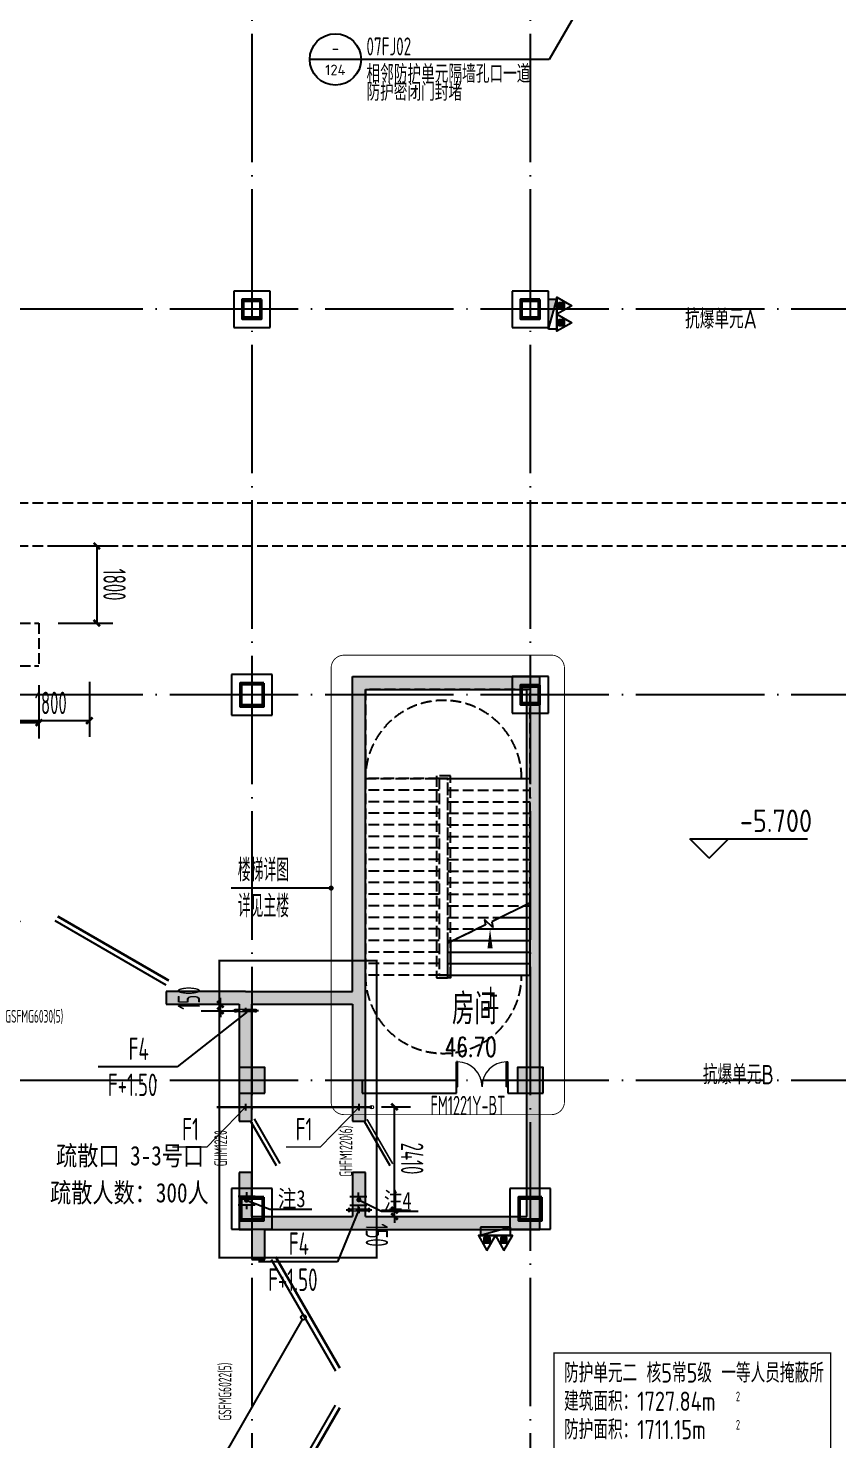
# Model space of a CAD drawing. Extents: x -473190 to 2138458, y -81875 to 2633646.
# Drawn here: x 1061632 to 1080541, y 84552 to 117504 of the extents above; entities that cross this region are included whole.
import ezdxf
from ezdxf.enums import TextEntityAlignment as Align

# ---------------------------------------------------------------- set-up
doc = ezdxf.new("R2010")
doc.units = 0
doc.header["$LTSCALE"] = 1000
for name, pattern in [('__DASH', [0.35, 0.25, -0.1]), ('CENTER2', [1.125, 0.75, -0.125, 0.125, -0.125]), ('CONTINOUS', [0]), ('DASH', [0.35, 0.25, -0.1]), ('DOTE', [2.42, 2, -0.2, 0.02, -0.2])]:
    doc.linetypes.add(name, pattern=pattern)
for name, color, linetype in [('A-COLUMN', 2, 'Continuous'), ('A-DIM_SYMB', 3, 'Continuous'), ('A-PUB_HATCH', 8, 'Continuous'), ('A-PUB_TEXT', 7, 'Continuous'), ('A-STAIR', 3, 'Continuous'), ('A-WALL', 2, 'Continuous'), ('A-可见线', 7, 'Continuous'), ('CASING', 1, 'Continuous'), ('CASING-TEXT', 1, 'CONTINOUS'), ('DIM_ELEV', 3, 'Continuous'), ('DIM_IDEN', 3, 'Continuous'), ('DIM_LEAD', 3, 'Continuous'), ('DOOR_FIRE', 4, 'Continuous'), ('DOOR_FIRE_TEXT', 7, 'Continuous'), ('DOTE', 1, 'DOTE'), ('PUB_DIM', 3, 'Continuous'), ('PUB_HATCH', 8, 'Continuous'), ('PUB_TEXT', 7, 'Continuous'), ('RF-KBGQ', 15, 'Continuous'), ('RF-KTK', 210, 'Continuous'), ('RF-M', 4, 'Continuous'), ('RF-MBH', 11, 'Continuous'), ('RF-QT', 30, 'Continuous'), ('S-柱', 51, 'Continuous'), ('S-柱-填充', 8, 'Continuous'), ('SPACE', 7, 'Continuous'), ('TEL_LEAD', 3, 'Continuous'), ('TEL_TEXT', 7, 'Continuous'), ('TH_TEXT', 7, 'Continuous'), ('W-EQUIP_消火栓', 7, 'Continuous'), ('W-EQUIP_灭火器', 7, 'Continuous'), ('人防电气套管', 6, 'Continuous'), ('人防通风设备', 240, 'Continuous'), ('图层1', 7, 'Continuous'), ('排水', 4, 'Continuous'), ('索引线', 252, 'Continuous'), ('设备轴线', 8, 'Continuous')]:
    doc.layers.add(name, color=color, linetype=linetype)
for name, color, linetype, lineweight in [('RF-WZ', 110, 'Continuous', 0), ('人防风管', 20, 'Continuous', 13), ('预留穿墙', 1, 'CONTINOUS', 13)]:
    doc.layers.add(name, color=color, linetype=linetype, lineweight=lineweight)
doc.styles.add('8B2_02', font='tssdeng.shx', dxfattribs={"width": 0.6, "bigfont": 'TSSDCHN.shx'})
doc.styles.add('_TCH_DIM', font='SIMPLEX', dxfattribs={"bigfont": 'GBCBIG'})
doc.styles.add('_TCH_DIM_T3', font='tssdeng.shx', dxfattribs={"width": 0.564706, "bigfont": '@@@tssdchn.shx'})
doc.styles.add('_TCH_SPACE', font='SIMPLEX', dxfattribs={"height": 5, "bigfont": 'GBCBIG'})
doc.styles.add('_TCH_WINDOW', font='tssdeng.shx', dxfattribs={"width": 0.8, "height": 3.5, "bigfont": 'tssdchn.shx'})
doc.styles.get("Standard").update_dxf_attribs({"font": 'gbenor.shx', "bigfont": 'gbcbig.shx'})
doc.styles.add('TYDG_01', font='', dxfattribs={"width": 0.8})
doc.styles.add('TYDG_02', font='TSSDENG', dxfattribs={"width": 0.8, "bigfont": 'TSSDCHN'})
doc.styles.add('宋体', font='', dxfattribs={"width": 0.8})
doc.styles.get('TYDG_01').set_extended_font_data('SimSun')
doc.styles.get('宋体').set_extended_font_data('SimSun')
doc.dimstyles.new('_TCH_ARCH&&150', dxfattribs={"dimtxt": 525, "dimasz": 150, "dimexe": 375, "dimexo": 450, "dimgap": 150, "dimtad": 1, "dimdec": 0, "dimzin": 0, "dimdsep": 46, "dimtxsty": '_TCH_DIM_T3', "dimblk": 'ARCHTICK', "dimcen": 0.09, "dimclrt": 7, "dimazin": 2, "dimtfac": 1, "dimtdec": 0, "dimtix": 1, "dimtmove": 2, "dimatfit": 3, "dimfxl": 0, "dimtolj": 1, "dimtzin": 0, "dimarcsym": 0})

# ---------------------------------------------------------------- blocks, each defined once
blk = doc.blocks.new('A$C3672542B')
at = {"layer": '排水', "color": 3, "linetype": 'DASH'}
for points in [[(161418.2, -67833.7, 0, 0, 0), (162130.1, -67121.8, 160, 0, 0), (162554.3, -66697.6, 0, 0, 0)], [(165399.2, -67833.7, 0, 0, 0), (164687.3, -67121.8, 160, 0, 0), (164263.1, -66697.6, 0, 0, 0)]]:
    blk.add_lwpolyline(points, format="xyseb", dxfattribs=at)
blk = doc.blocks.new('A$C7EFF042E')
at = {"layer": 'A-COLUMN', "color": 6}
for p, q in [((36675, -35825), (35825, -35825)), ((35825, -35825), (35825, -36675)), ((36675, -36675), (36675, -35825)), ((43175, -35825), (42325, -35825)), ((42325, -35825), (42325, -36675)), ((43175, -36675), (43175, -35825)), ((35825, -36675), (36675, -36675)), ((42325, -36675), (43175, -36675)), ((36725, -44775), (35775, -44775)), ((35775, -44775), (35775, -45725)), ((36725, -45725), (36725, -44775)), ((43175, -44825), (42325, -44825)), ((42325, -44825), (42325, -45675)), ((43175, -45675), (43175, -44825)), ((35775, -45725), (36725, -45725)), ((42325, -45675), (43175, -45675)), ((36725, -56775), (35775, -56775)), ((35775, -56775), (35775, -57725)), ((36725, -57725), (36725, -56775)), ((43225, -56775), (42275, -56775)), ((42275, -56775), (42275, -57725)), ((43225, -57725), (43225, -56775)), ((35775, -57725), (36725, -57725)), ((42275, -57725), (43225, -57725))]:
    blk.add_line(p, q, dxfattribs=at)
at = {"layer": 'S-柱', "color": 6, "lineweight": 35}
for points in [[(36475, -36025), (36025, -36025), (36025, -36475), (36475, -36475)], [(36475, -36025), (36025, -36025), (36025, -36475), (36475, -36475)], [(42975, -36025), (42525, -36025), (42525, -36475), (42975, -36475)], [(42975, -36025), (42525, -36025), (42525, -36475), (42975, -36475)], [(36525, -44975), (35975, -44975), (35975, -45525), (36525, -45525)], [(36525, -44975), (35975, -44975), (35975, -45525), (36525, -45525)], [(42975, -45025), (42525, -45025), (42525, -45475), (42975, -45475)], [(42975, -45025), (42525, -45025), (42525, -45475), (42975, -45475)], [(36525, -56975), (35975, -56975), (35975, -57525), (36525, -57525)], [(36525, -56975), (35975, -56975), (35975, -57525), (36525, -57525)], [(43025, -56975), (42475, -56975), (42475, -57525), (43025, -57525)], [(43025, -56975), (42475, -56975), (42475, -57525), (43025, -57525)]]:
    blk.add_lwpolyline(points, close=True, dxfattribs=at)
at = {"layer": 'S-柱-填充', "color": 6, "lineweight": 35}
for points in [[(36445, -36445), (36055, -36445), (36055, -36055), (36445, -36055)], [(42945, -36445), (42555, -36445), (42555, -36055), (42945, -36055)], [(36495, -45495), (36005, -45495), (36005, -45005), (36495, -45005)], [(42945, -45445), (42555, -45445), (42555, -45055), (42945, -45055)], [(36495, -57495), (36005, -57495), (36005, -57005), (36495, -57005)], [(42995, -57495), (42505, -57495), (42505, -57005), (42995, -57005)]]:
    blk.add_lwpolyline(points, close=True, dxfattribs=at)
blk = doc.blocks.new('A$C4AB8374B')
at = {"layer": 'A-STAIR', "color": 9, "linetype": 'DASH'}
for centre, start, end in [((1825, 4590), 0, 180), ((1825, 0), 180, 0)]:
    blk.add_arc(centre, 1825, start, end, dxfattribs=at)
blk = doc.blocks.new('$TwtSys$00000434')
for p, q in [((-0.5, 0.5), (-0.5, -0.5)), ((-0.5, -0.5), (0.5, 0.5)), ((0.5, 0.5), (-0.5, 0.5)), ((0.5, -0.5), (0.5, 0.5)), ((-0.5, -0.5), (0.5, -0.5))]:
    blk.add_line(p, q)
blk.add_solid([(0.5, -0.5), (0.5, 0.5), (-0.5, -0.5)])
blk = doc.blocks.new('$TwtSys$00000546')
h = blk.add_hatch()
h.set_pattern_fill('ANSI31', color=256, scale=200, style=0)
h.set_pattern_definition([(45, (-38543.802, -6670.83), (-17.67767, 17.67767), [])])
h.paths.add_polyline_path([(-65, 174), (65, 174), (65, 44), (-65, 44)])
for points in [[(0, 344), (-198, 0), (198, 0)], [(-65, 174), (65, 174), (65, 44), (-65, 44)]]:
    blk.add_lwpolyline(points, close=True)
blk = doc.blocks.new('A$C714B7EA5')
at = {"layer": 'A-PUB_HATCH', "linetype": 'DASH'}
for p, q in [((3850, 0), (0, 0)), ((0, 0), (0, -2080)), ((3850, -2080), (3850, 0)), ((0, -2080), (0, -6670)), ((1725, -2080), (0, -2080)), ((0, -2080), (3850, -2080)), ((1985, -2020), (1665, -2020)), ((1665, -2020), (1665, -6730)), ((1985, -2020), (1665, -2020)), ((1665, -2020), (1665, -6730)), ((1725, -2080), (1725, -6670)), ((1925, -2080), (1725, -2080)), ((1725, -2080), (1725, -6670)), ((1925, -2080), (1725, -2080)), ((1725, -2080), (1725, -6670)), ((1925, -5925), (1925, -2080)), ((1925, -2080), (3850, -2080)), ((1925, -6670), (1925, -2080)), ((1925, -6670), (1925, -2080)), ((1985, -6730), (1985, -2020)), ((1985, -6730), (1985, -2020)), ((3850, -4985), (3850, -2080)), ((1725, -2350), (0, -2350)), ((1725, -2620), (0, -2620)), ((1925, -2350), (3850, -2350)), ((1925, -2620), (3850, -2620)), ((1725, -2890), (0, -2890)), ((1925, -2890), (3850, -2890)), ((1725, -3160), (0, -3160)), ((1925, -3160), (3850, -3160)), ((1725, -3430), (0, -3430)), ((1925, -3430), (3850, -3430)), ((1725, -3700), (0, -3700)), ((1925, -3700), (3850, -3700)), ((1725, -3970), (0, -3970)), ((1725, -4240), (0, -4240)), ((1925, -3970), (3850, -3970)), ((1925, -4240), (3850, -4240)), ((1725, -4510), (0, -4510)), ((1925, -4510), (3850, -4510)), ((1725, -4780), (0, -4780)), ((1925, -4780), (3850, -4780)), ((1725, -5050), (0, -5050)), ((1925, -5050), (3716, -5050)), ((3850, -4985), (2950, -5424)), ((1725, -5320), (0, -5320)), ((1725, -5590), (0, -5590)), ((1925, -5320), (3164, -5320)), ((2807, -5494), (1925, -5925)), ((1925, -5590), (2611, -5590)), ((2976, -5557), (2783, -5370)), ((2783, -5370), (2807, -5494)), ((2950, -5424), (2976, -5557)), ((1725, -5860), (0, -5860)), ((1925, -5860), (2059, -5860)), ((1725, -6130), (0, -6130)), ((1725, -6400), (0, -6400)), ((1725, -6670), (0, -6670)), ((1665, -6730), (1985, -6730)), ((1665, -6730), (1985, -6730)), ((1725, -6670), (1925, -6670)), ((1725, -6670), (1925, -6670))]:
    blk.add_line(p, q, dxfattribs=at)
blk = doc.blocks.new('$DorLib2D$00000002')
for p, q in [((-0.5, 0), (-0.5, 0.4875)), ((-0.475, 0.4875), (-0.5, 0.4875)), ((-0.475, 0), (-0.475, 0.4875)), ((0.475, 0), (0.475, 0.4875)), ((0.475, 0.4875), (0.5, 0.4875)), ((0.5, 0), (0.5, 0.4875)), ((-0.5, 0), (-0.475, 0)), ((0.5, 0), (0.475, 0))]:
    blk.add_line(p, q)
at = {"lineweight": 13}
for centre, start, end in [((-0.4875, 0), 0, 88.53072), ((0.4875, 0), 91.46928, 180)]:
    blk.add_arc(centre, 0.4875, start, end, dxfattribs=at)
blk = doc.blocks.new('$DorLib2D$00000193')
at = {"color": 0}
blk.add_line((-0.5, 0.1), (0.366, 0.6), dxfattribs=at)
at = {"color": 0, "const_width": 0.0333}
blk.add_lwpolyline([(-0.533, 0.158), (0.333, 0.658)], dxfattribs=at)
blk = doc.blocks.new('$DorLib2D$00000211')
at = {"color": 0}
for p, q in [((-0.5, 0.05), (-0.067, 0.3)), ((0.5, 0.05), (0.067, 0.3))]:
    blk.add_line(p, q, dxfattribs=at)
at = {"color": 0, "const_width": 0.01}
for points in [[(-0.51, 0.0673), (-0.077, 0.3173)], [(0.51, 0.0673), (0.077, 0.3173)]]:
    blk.add_lwpolyline(points, dxfattribs=at)
blk = doc.blocks.new('$DorLib2D$00000179')
at = {"color": 0}
for p, q in [((-0.54, 0.169), (0.326, 0.669)), ((-0.5, 0.1), (0.366, 0.6))]:
    blk.add_line(p, q, dxfattribs=at)
blk = doc.blocks.new('afasgasg')
at = {"layer": 'A-PUB_HATCH'}
for points in [[(485098.2, -713335.2), (485398.2, -713635.2), (489173.2, -713635.2), (489473.2, -713335.2)], [(485198.2, -720851.9), (485398.2, -720885.2), (485398.2, -713635.2), (485098.2, -713335.2), (485098.2, -720685.2)], [(489173.2, -722760.2), (489473.2, -722760.2), (489473.2, -713335.2), (489173.2, -713635.2)], [(482598.2, -720685.2), (480748.2, -720685.2), (480748.2, -720985.2), (482448.2, -720985.2), (482598.2, -720885.2)], [(482448.2, -720985.2), (482448.2, -723710.2), (482748.2, -723710.2), (482748.2, -720985.2), (482598.2, -720885.2)], [(482598.2, -720885.2), (482748.2, -720985.2), (485098.2, -720985.2), (485198.2, -720851.9), (485098.2, -720685.2), (482598.2, -720685.2)], [(485098.2, -720985.2), (485098.2, -723710.2), (485398.2, -723710.2), (485398.2, -720885.2), (485198.2, -720851.9)], [(489173.2, -725940.1), (489473.2, -726240.1), (489473.2, -722760.2), (489173.2, -722760.2)], [(482748.2, -725940.1), (482748.2, -724910.2), (482448.2, -724910.2), (482448.2, -726240.1)], [(485398.2, -725940.1), (485398.2, -724910.2), (485098.2, -724910.2), (485098.2, -725940.1), (485264.8, -726040.1)], [(482748.2, -725940.1), (482448.2, -726240.1), (482748.2, -726240.1), (482899.6, -726140.1), (482902.4, -725940.1)], [(482899.6, -726140.1), (483048.2, -726240.1), (485298.2, -726240.1), (485264.8, -726040.1), (485098.2, -725940.1), (482902.4, -725940.1)], [(485264.8, -726040.1), (485298.2, -726240.1), (489473.2, -726240.1), (489173.2, -725940.1), (485398.2, -725940.1)], [(482748.2, -726240.1), (482748.2, -726940.2), (483048.2, -726940.2), (483048.2, -726240.1), (482899.6, -726140.1)]]:
    blk.add_hatch(color=256, dxfattribs=at).paths.add_polyline_path(points)
at = {"layer": 'A-WALL'}
for p, q in [((487523.2, -722760.2), (485323.2, -722760.2)), ((485323.2, -722760.2), (485323.2, -723060.2)), ((487523.2, -723060.2), (487523.2, -722760.2)), ((489173.2, -722760.2), (488723.2, -722760.2)), ((488723.2, -722760.2), (488723.2, -723060.2)), ((489173.2, -723060.2), (489173.2, -722760.2)), ((485323.2, -723060.2), (487523.2, -723060.2)), ((488723.2, -723060.2), (489173.2, -723060.2))]:
    blk.add_line(p, q, dxfattribs=at)
at = {"layer": 'RF-QT'}
for p, q in [((485098.2, -713335.2), (489473.2, -713335.2)), ((485098.2, -720685.2), (485098.2, -713335.2)), ((489473.2, -722760.2), (489473.2, -713335.2)), ((485398.2, -713635.2), (489173.2, -713635.2)), ((485398.2, -720885.2), (485398.2, -713635.2)), ((489173.2, -722760.2), (489173.2, -713635.2)), ((482598.2, -720685.2), (480748.2, -720685.2)), ((480748.2, -720685.2), (480748.2, -720985.2)), ((480748.2, -720985.2), (482448.2, -720985.2)), ((482448.2, -720985.2), (482448.2, -723710.2)), ((482598.2, -720685.2), (485098.2, -720685.2)), ((482748.2, -720985.2), (485098.2, -720985.2)), ((482748.2, -723710.2), (482748.2, -720985.2)), ((485098.2, -720985.2), (485098.2, -723710.2)), ((485398.2, -723710.2), (485398.2, -720885.2)), ((489173.2, -725940.1), (489173.2, -722760.2)), ((489473.2, -726240.1), (489473.2, -722760.2)), ((482448.2, -723710.2), (482748.2, -723710.2)), ((485098.2, -723710.2), (485398.2, -723710.2)), ((482748.2, -724910.2), (482448.2, -724910.2)), ((482448.2, -724910.2), (482448.2, -726240.1)), ((482748.2, -725940.1), (482748.2, -724910.2)), ((485398.2, -724910.2), (485098.2, -724910.2)), ((485098.2, -724910.2), (485098.2, -725940.1)), ((485398.2, -725940.1), (485398.2, -724910.2)), ((482748.2, -725940.1), (482902.4, -725940.1)), ((482902.4, -725940.1), (485098.2, -725940.1)), ((485398.2, -725940.1), (489173.2, -725940.1)), ((482448.2, -726240.1), (482748.2, -726240.1)), ((482748.2, -726240.1), (482748.2, -726940.2)), ((483048.2, -726940.2), (483048.2, -726240.1)), ((483048.2, -726240.1), (485298.2, -726240.1)), ((485298.2, -726240.1), (489473.2, -726240.1)), ((482748.2, -726940.2), (483048.2, -726940.2))]:
    blk.add_line(p, q, dxfattribs=at)
at = {"layer": 'A-可见线'}
blk.add_blockref('A$C714B7EA5', (485398.2, -713635.2), dxfattribs=at)
at = {"layer": 'DOOR_FIRE'}
ref = blk.add_blockref('$DorLib2D$00000002', (488123.2, -722910.2), dxfattribs=dict(at, xscale=1200, yscale=1200, zscale=300))
ref.add_attrib('A', 'FM1221Y-BT', (486917.5, -723568.2), dxfattribs={"layer": 'DOOR_FIRE_TEXT', "height": 446.25, "style": '_TCH_WINDOW', "width": 0.564706})
at = {"layer": 'RF-M'}
ref = blk.add_blockref('$DorLib2D$00000211', (477748.2, -720835.2), dxfattribs=dict(at, xscale=-6000, yscale=6000, zscale=300))
ref.add_attrib('A', 'GSFMG6030(5)', (476985.7, -721413.9), dxfattribs={"layer": 'RF-MBH', "height": 297.5, "style": '_TCH_WINDOW', "width": 0.564706})
ref = blk.add_blockref('$DorLib2D$00000179', (482598.2, -724310.2), dxfattribs=dict(at, xscale=-1200, yscale=-1200, zscale=300, rotation=90))
ref.add_attrib('A', 'GHM1220', (482167, -724765.8), dxfattribs={"layer": 'RF-MBH', "height": 297.5, "rotation": 90, "style": '_TCH_WINDOW', "width": 0.564706})
ref = blk.add_blockref('$DorLib2D$00000193', (485248.2, -724310.2), dxfattribs=dict(at, xscale=-1200, yscale=-1200, zscale=300, rotation=90))
ref.add_attrib('A', 'GHFM1220(6)', (485091.5, -725011.3), dxfattribs={"layer": 'RF-MBH', "height": 297.5, "rotation": 90, "style": '_TCH_WINDOW', "width": 0.564706})
ref = blk.add_blockref('$DorLib2D$00000211', (482898.2, -729940.2), dxfattribs=dict(at, xscale=-6000, yscale=-6000, zscale=300, rotation=90))
ref.add_attrib('A', 'GSFMG6022(5)', (482267, -730702.7), dxfattribs={"layer": 'RF-MBH', "height": 297.5, "rotation": 90, "style": '_TCH_WINDOW', "width": 0.564706})
at = {"layer": 'SPACE', "color": 2, "style": '_TCH_SPACE'}
blk.add_text('房间', height=723.4, dxfattribs=at).set_placement((487422.1, -721456.1))
at = {"layer": 'SPACE', "color": 2, "style": '_TCH_SPACE', "width": 0.705882}
blk.add_text('46.70', height=446.25, dxfattribs=at).set_placement((487250.9, -722204.2))
blk = doc.blocks.new('_ArchTick')
at = {"color": 0, "linetype": 'ByBlock', "const_width": 0.4}
blk.add_lwpolyline([(-0.5, -0.5), (0.5, 0.5)], dxfattribs=at)
blk = doc.blocks.new('*D5702')
at = {"layer": 'Defpoints', "color": 0, "transparency": 16777216}
for p in [(-264944, -196881), (-266744, -198233), (-264944, -198233)]:
    blk.add_point(p, dxfattribs=at)
at = {"layer": 'PUB_DIM', "color": 0, "lineweight": -2, "transparency": 16777216}
for p, q in [((-266744, -197783), (-266744, -196506)), ((-264944, -197783), (-264944, -196506)), ((-266744, -196881), (-264944, -196881))]:
    blk.add_line(p, q, dxfattribs=at)
at = {"layer": 'PUB_DIM', "color": 0, "lineweight": -2, "transparency": 16777216, "xscale": 150, "yscale": 150, "zscale": 150, "rotation": 180}
blk.add_blockref('_ArchTick', (-266744, -196881), dxfattribs=at)
at = {"layer": 'PUB_DIM', "color": 0, "lineweight": -2, "transparency": 16777216, "xscale": 150, "yscale": 150, "zscale": 150}
blk.add_blockref('_ArchTick', (-264944, -196881), dxfattribs=at)
at = {"layer": 'PUB_DIM', "color": 7, "transparency": 16777216, "insert": (-265844, -196468), "char_height": 525, "attachment_point": 5, "style": '_TCH_DIM_T3'}
blk.add_mtext('\\A1;1800', dxfattribs=at)
blk = doc.blocks.new('*D5703')
at = {"layer": 'Defpoints', "color": 0, "transparency": 16777216}
for p in [(-263944, -198233), (-262621, -198233), (-263944, -201833)]:
    blk.add_point(p, dxfattribs=at)
at = {"layer": 'PUB_DIM', "color": 0, "lineweight": -2, "transparency": 16777216}
for p, q in [((-263494, -198233), (-262246, -198233)), ((-262621, -201833), (-262621, -198233)), ((-263494, -201833), (-262246, -201833))]:
    blk.add_line(p, q, dxfattribs=at)
at = {"layer": 'PUB_DIM', "color": 0, "lineweight": -2, "transparency": 16777216, "xscale": 150, "yscale": 150, "zscale": 150}
for p, rotation in [((-262621, -198233), 90), ((-262621, -201833), 270)]:
    blk.add_blockref('_ArchTick', p, dxfattribs=dict(at, rotation=rotation))
at = {"layer": 'PUB_DIM', "color": 7, "transparency": 16777216, "insert": (-263034, -200033), "char_height": 525, "attachment_point": 5, "rotation": 90, "style": '_TCH_DIM_T3'}
blk.add_mtext('\\A1;3600', dxfattribs=at)
blk = doc.blocks.new('*D5716')
at = {"layer": 'Defpoints', "color": 0, "transparency": 16777216}
for p in [(-264019, -197055), (-262667, -197055), (-264019, -198855)]:
    blk.add_point(p, dxfattribs=at)
at = {"layer": 'PUB_DIM', "color": 0, "lineweight": -2, "transparency": 16777216}
for p, q in [((-263569, -197055), (-262292, -197055)), ((-262667, -198855), (-262667, -197055)), ((-263569, -198855), (-262292, -198855))]:
    blk.add_line(p, q, dxfattribs=at)
at = {"layer": 'PUB_DIM', "color": 0, "lineweight": -2, "transparency": 16777216, "xscale": 150, "yscale": 150, "zscale": 150}
for p, rotation in [((-262667, -197055), 90), ((-262667, -198855), 270)]:
    blk.add_blockref('_ArchTick', p, dxfattribs=dict(at, rotation=rotation))
at = {"layer": 'PUB_DIM', "color": 7, "transparency": 16777216, "insert": (-263080, -197955), "char_height": 525, "attachment_point": 5, "rotation": 90, "style": '_TCH_DIM_T3'}
blk.add_mtext('\\A1;1800', dxfattribs=at)
blk = doc.blocks.new('TG11')
at = {"layer": '人防电气套管', "const_width": 50}
for points in [[(350, 100), (-50, 100)], [(150, 200), (150, 100)], [(350, -100), (-50, -100)], [(150, -100), (150, -200)]]:
    blk.add_lwpolyline(points, dxfattribs=at)
at = {"layer": '人防电气套管'}
blk.add_circle((150, 0), 0.00936, dxfattribs=at)
blk = doc.blocks.new('A$C1A97502D')
at = {"layer": 'TEL_LEAD'}
for p, q in [((-54728, -74795), (-54184, -75011)), ((-52100, -74788), (-51571, -75053)), ((-54184, -75011), (-53201, -75011)), ((-51571, -75053), (-50714, -75053))]:
    blk.add_line(p, q, dxfattribs=at)
at = {"layer": 'TEL_LEAD', "const_width": 60}
for points in [[(-54755, -74784, 1), (-54700, -74806, 1)], [(-52127, -74775, 1), (-52074, -74801, 1)]]:
    blk.add_lwpolyline(points, format="xyb", close=True, dxfattribs=at)
at = {"layer": '人防电气套管'}
for p in [(-54872, -74808), (-52264, -74817)]:
    blk.add_blockref('TG11', p, dxfattribs=at)
at = {"layer": 'TEL_TEXT', "style": '宋体', "width": 0.8}
for s, p in [('注3', (-53993, -74958)), ('注4', (-51518, -75000))]:
    blk.add_text(s, height=396.5, dxfattribs=at).set_placement(p)
blk = doc.blocks.new('A$C288438C9')
at = {"layer": '人防通风设备', "const_width": 50}
for points in [[(50, 300), (0, 300)], [(100, 300), (150, 300)]]:
    blk.add_lwpolyline(points, dxfattribs=at)
at = {"layer": '人防风管'}
for p, q in [((50, 50), (50, 550)), ((100, 50), (100, 550))]:
    blk.add_line(p, q, dxfattribs=at)
for points in [[(40, 515), (110, 515), (110, 550), (40, 550)], [(40, 50), (110, 50), (110, 85), (40, 85)]]:
    blk.add_lwpolyline(points, close=True, dxfattribs=at)
at = {"layer": '设备轴线', "linetype": 'CENTER2', "ltscale": 0.5}
blk.add_line((75, 0), (75, 600), dxfattribs=at)
blk = doc.blocks.new('*D5913')
at = {"layer": 'CASING', "color": 0, "lineweight": -2, "transparency": 16777216}
for p, q in [((-49974, -67320), (-49296, -67319)), ((-49671, -69730), (-49671, -67320)), ((-49974, -69730), (-49296, -69730))]:
    blk.add_line(p, q, dxfattribs=at)
at = {"layer": 'Defpoints', "color": 0, "transparency": 16777216}
for p in [(-50424, -67320), (-49671, -67320), (-50424, -69730)]:
    blk.add_point(p, dxfattribs=at)
at = {"layer": 'CASING', "color": 0, "lineweight": -2, "transparency": 16777216, "xscale": 150, "yscale": 150, "zscale": 150}
for p, rotation in [((-49671, -67320), 90.00251211680794), ((-49671, -69730), 270.002512116808)]:
    blk.add_blockref('_ArchTick', p, dxfattribs=dict(at, rotation=rotation))
at = {"layer": 'CASING', "color": 7, "transparency": 16777216, "insert": (-49259, -68525), "char_height": 525, "attachment_point": 5, "rotation": 270.0025, "style": '_TCH_DIM_T3'}
blk.add_mtext('\\A1;2410', dxfattribs=at)
blk = doc.blocks.new('*D5914')
at = {"layer": 'CASING', "color": 0, "lineweight": -2, "transparency": 16777216}
for p, q in [((-49974, -69730), (-49296, -69730)), ((-49671, -69730), (-49671, -69580)), ((-49671, -69880), (-49671, -69730)), ((-49974, -69880), (-49296, -69880)), ((-49671, -69880), (-49671, -70030))]:
    blk.add_line(p, q, dxfattribs=at)
at = {"layer": 'Defpoints', "color": 0, "transparency": 16777216}
for p in [(-50424, -69730), (-49671, -69730), (-50424, -69880)]:
    blk.add_point(p, dxfattribs=at)
at = {"layer": 'CASING', "color": 0, "lineweight": -2, "transparency": 16777216, "xscale": 150, "yscale": 150, "zscale": 150}
for p, rotation in [((-49671, -69730), 270.0025121168081), ((-49671, -69880), 90.0025121168081)]:
    blk.add_blockref('_ArchTick', p, dxfattribs=dict(at, rotation=rotation))
at = {"layer": 'CASING', "color": 7, "transparency": 16777216, "insert": (-50083, -70313), "char_height": 525, "attachment_point": 5, "rotation": 270.0025, "style": '_TCH_DIM_T3'}
blk.add_mtext('\\A1;150', dxfattribs=at)
blk = doc.blocks.new('*D5918')
at = {"layer": 'CASING-TEXT', "color": 0, "lineweight": -2, "transparency": 16777216}
for p, q in [((-53737, -64925), (-53737, -64775)), ((-54187, -64925), (-53362, -64925)), ((-54187, -65075), (-53362, -65075)), ((-53737, -65075), (-53737, -64925)), ((-53737, -65075), (-53737, -65225))]:
    blk.add_line(p, q, dxfattribs=at)
at = {"layer": 'Defpoints', "color": 0, "transparency": 16777216}
for p in [(-54637, -64925), (-54637, -65075), (-53737, -64925)]:
    blk.add_point(p, dxfattribs=at)
at = {"layer": 'CASING-TEXT', "color": 0, "lineweight": -2, "transparency": 16777216, "xscale": 150, "yscale": 150, "zscale": 150}
for p, rotation in [((-53737, -64925), 270), ((-53737, -65075), 90)]:
    blk.add_blockref('_ArchTick', p, dxfattribs=dict(at, rotation=rotation))
at = {"layer": 'CASING-TEXT', "color": 7, "transparency": 16777216, "insert": (-54475, -64781), "char_height": 525, "attachment_point": 5, "rotation": 90, "style": '_TCH_DIM_T3'}
blk.add_mtext('\\A1;150', dxfattribs=at)
blk = doc.blocks.new('_FZH')
blk.add_lwpolyline([(-0.5, -0.5), (0.5, -0.5), (0.5, 0.5), (-0.5, 0.5)], close=True)
at = {"layer": 'PUB_HATCH'}
blk.add_solid([(-0.5, -0.5), (0.5, -0.5), (-0.5, 0.5), (0.5, 0.5)], dxfattribs=at)
blk = doc.blocks.new('zsgc')
at = {"layer": 'RF-KBGQ', "color": 15, "linetype": 'DASH'}
for p, q in [((-267743.6, -173632.9), (-267743.6, -200032.9)), ((-266743.6, -173632.9), (-266743.6, -200032.9)), ((-264943.6, -201832.9), (-264943.6, -198232.9)), ((-264943.6, -198232.9), (-263943.6, -198232.9)), ((-263943.6, -201832.9), (-263943.6, -198232.9))]:
    blk.add_line(p, q, dxfattribs=at)
at = {"layer": 'RF-WZ', "style": 'TYDG_02', "width": 0.8}
for s, p in [('抗爆单元B', (-254178.4, -182726)), ('抗爆单元A', (-271819.5, -183140))]:
    blk.add_text(s, height=450, rotation=90, dxfattribs=at).set_placement(p)
at = {"layer": 'PUB_DIM'}
for p1, p2, distance, picture, middle in [((-266743.6, -198232.9), (-264943.6, -198232.9), 1352.1, '*D5702', (-265843.6, -196468.3)), ((-264019.5, -198854.5), (-264019.5, -197054.5), -1352.1, '*D5716', (-263079.9, -197954.5)), ((-263943.6, -201832.9), (-263943.6, -198232.9), -1322.5, '*D5703', (-263033.6, -200032.9))]:
    dim = blk.add_aligned_dim(p1=p1, p2=p2, distance=distance, dimstyle='_TCH_ARCH&&150', dxfattribs=at)
    dim.commit()
    dim.dimension.update_dxf_attribs({"geometry": picture, "text_midpoint": middle})
blk = doc.blocks.new('A$C77B03727')
at = {"layer": 'CASING'}
for p, q in [((-53122.8, -65107.3), (-54744.7, -66384.9)), ((-54744.7, -66384.9), (-56592.1, -66384.9)), ((-50500, -69697.6), (-51003.2, -70934.1)), ((-51003.2, -70934.1), (-52850.6, -70934.1))]:
    blk.add_line(p, q, dxfattribs=at)
at = {"layer": '预留穿墙'}
for p, q in [((-53150, -67325.1), (-54057.4, -68260.1)), ((-53150, -67325.1), (-54057.4, -68260.1)), ((-50500, -67325), (-51407.4, -68260.1)), ((-50500, -67325), (-51407.4, -68260.1)), ((-54057.4, -68260.1), (-54855, -68260.1)), ((-51407.4, -68260.1), (-52205, -68260.1))]:
    blk.add_line(p, q, dxfattribs=at)
at = {"layer": '预留穿墙', "const_width": 50}
for points in [[(-53150, -67408.4), (-53150, -67241.7)], [(-50500, -67408.4), (-50500, -67241.6)], [(-50200, -67325), (-53826.3, -67325)]]:
    blk.add_lwpolyline(points, dxfattribs=at)
at = {"layer": '预留穿墙'}
blk.add_circle((-50200, -67325), 41.2, dxfattribs=at)
at = {"layer": '预留穿墙', "lineweight": -3, "xscale": -1, "rotation": 90}
blk.add_blockref('A$C288438C9', (-52849.8, -65000), dxfattribs=at)
at = {"layer": '预留穿墙', "lineweight": -3, "rotation": 90}
blk.add_blockref('A$C288438C9', (-50200, -69804.9), dxfattribs=at)
at = {"layer": 'TH_TEXT', "style": 'TYDG_02', "width": 0.64}
for s, p in [('F4', (-55881.6, -66227.4)), ('F+1.50', (-56366.2, -67067.4)), ('F1', (-54630.6, -68102.6)), ('F1', (-51980.6, -68102.6)), ('F4', (-52140.1, -70776.6)), ('F+1.50', (-52624.7, -71616.6))]:
    blk.add_text(s, height=525, dxfattribs=at).set_placement(p)
at = {"layer": 'CASING'}
dim = blk.add_aligned_dim(p1=(-50423.6, -69729.9), p2=(-50423.7, -67319.5), distance=-752.7, dimstyle='_TCH_ARCH&&150', dxfattribs=at)
dim.commit()
dim.dimension.update_dxf_attribs({"geometry": '*D5913', "text_midpoint": (-49258.5, -68524.7)})
dim = blk.add_linear_dim(base=(-49671, -69729.9), p1=(-50423.6, -69879.9), p2=(-50423.6, -69729.9), angle=90.00251, dimstyle='_TCH_ARCH&&150', dxfattribs=at)
dim.commit()
dim.dimension.update_dxf_attribs({"geometry": '*D5914', "text_midpoint": (-50083.5, -70312.6), "dimtype": 161})
at = {"layer": 'CASING-TEXT'}
dim = blk.add_linear_dim(base=(-53737.4, -64925), p1=(-54637.4, -65075), p2=(-54637.4, -64925), angle=90, dimstyle='_TCH_ARCH&&150', dxfattribs=at)
dim.commit()
dim.dimension.update_dxf_attribs({"geometry": '*D5918', "text_midpoint": (-54474.9, -64780.8), "dimtype": 161})

msp = doc.modelspace()

# ---------------------------------------------------------------- linework, layer by layer
at = {"layer": 'A-COLUMN'}
for p, q in [((1073781.7, 102367.4), (1072931.7, 102367.4)), ((1072931.7, 102367.4), (1072931.7, 101517.4)), ((1073781.7, 101517.4), (1073781.7, 102367.4)), ((1072931.7, 101517.4), (1073781.7, 101517.4)), ((1073831.7, 90417.4), (1072881.7, 90417.4)), ((1072881.7, 90417.4), (1072881.7, 89467.4)), ((1073831.7, 89467.4), (1073831.7, 90417.4)), ((1072881.7, 89467.4), (1073831.7, 89467.4))]:
    msp.add_line(p, q, dxfattribs=at)
at = {"layer": 'A-DIM_SYMB', "color": 3}
msp.add_lwpolyline([(1072419.2, 95262.4, 0, 0, 0), (1072419.2, 96477.4, 0, 120, 0), (1072419.2, 96027.4, 0, 0, 0)], format="xyseb", dxfattribs=at)
at = {"layer": 'A-STAIR', "color": 3}
for p, q in [((1073356.7, 97082.7), (1072457, 96643)), ((1073223.1, 97017.4), (1073356.7, 97017.4)), ((1073356.7, 95397.4), (1073356.7, 97082.7)), ((1072313.5, 96572.9), (1071431.7, 96142.1)), ((1072482.9, 96510.5), (1072289.2, 96697.2)), ((1072289.2, 96697.2), (1072313.5, 96572.9)), ((1072457, 96643), (1072482.9, 96510.5)), ((1072670.5, 96747.4), (1073356.7, 96747.4)), ((1072117.9, 96477.4), (1073356.7, 96477.4)), ((1071431.7, 95397.4), (1071431.7, 96142.1)), ((1071431.7, 95937.4), (1073356.7, 95937.4)), ((1071565.4, 96207.4), (1073356.7, 96207.4)), ((1071431.7, 95667.4), (1073356.7, 95667.4)), ((1071431.7, 95397.4), (1071231.7, 95397.4)), ((1071431.7, 95397.4), (1073356.7, 95397.4))]:
    msp.add_line(p, q, dxfattribs=at)
msp.add_lwpolyline([(1071491.7, 96171.4), (1071491.7, 95337.4), (1071431.7, 95337.4), (1071431.7, 96142.1)], dxfattribs=at)
at = {"layer": 'DIM_ELEV'}
for p, q in [((1077535.3, 98131.1), (1077085.3, 98581.1)), ((1077085.3, 98581.1), (1079830.4, 98581.1)), ((1077535.3, 98131.1), (1077985.3, 98581.1))]:
    msp.add_line(p, q, dxfattribs=at)
at = {"layer": 'DIM_IDEN'}
for p, q in [((1076326.7, 121158.6), (1073800.4, 116775.4)), ((1069405.7, 116775.4), (1068205.7, 116775.4)), ((1073800.4, 116775.4), (1069405.7, 116775.4)), ((1068031.8, 87359.6), (1065975.6, 83791.9))]:
    msp.add_line(p, q, dxfattribs=at)
for centre, radius in [((1068805.7, 116775.4), 600), ((1068060.9, 87410.1), 58.2)]:
    msp.add_circle(centre, radius, dxfattribs=at)
at = {"layer": 'DIM_LEAD'}
for p, q in [((1067470.7, 97430.2), (1066369.4, 97430.2)), ((1068706.7, 97430.2), (1067470.7, 97430.2)), ((1068706.7, 97430.2), (1067470.7, 97430.2)), ((1068706.7, 97430.2), (1067470.7, 97430.2)), ((1068706.7, 97430.2), (1067470.7, 97430.2))]:
    msp.add_line(p, q, dxfattribs=at)
at = {"layer": 'DIM_LEAD', "const_width": 60}
msp.add_lwpolyline([(1068736.7, 97430.2, 1), (1068676.7, 97430.2, 1)], format="xyb", close=True, dxfattribs=at)
msp.add_lwpolyline([(1068736.7, 97430.2, 1), (1068676.7, 97430.2, 1)], format="xyb", close=True, dxfattribs=at)
msp.add_lwpolyline([(1068736.7, 97430.2, 1), (1068676.7, 97430.2, 1)], format="xyb", close=True, dxfattribs=at)
msp.add_lwpolyline([(1068736.7, 97430.2, 1), (1068676.7, 97430.2, 1)], format="xyb", close=True, dxfattribs=at)
at = {"layer": 'DOTE', "color": 16, "linetype": 'DOTE', "ltscale": 1.5}
for p, q in [((1066856.7, 171823.5), (1066856.7, -58315.4)), ((1073356.7, 171823.5), (1073356.7, -58315.4)), ((1158685.6, 110942.4), (1017947.4, 110942.4)), ((1158685.6, 101942.4), (1017947.4, 101942.4)), ((1158685.6, 92942.4), (1029856.7, 92942.4))]:
    msp.add_line(p, q, dxfattribs=at)
at = {"layer": 'RF-WZ', "linetype": '__DASH', "ltscale": 1.5, "const_width": 30}
msp.add_lwpolyline([(1073915.5, 86578.7), (1080377, 86578.7), (1080377, 82963.7), (1073915.5, 82978.7), (1073915.5, 86578.7)], dxfattribs=at)
at = {"layer": '图层1', "color": 6, "linetype": 'DASH', "const_width": 50}
msp.add_lwpolyline([(1066097.1, 95735.1), (1069771.4, 95735.1), (1069771.4, 88804.5), (1066097.1, 88804.5)], close=True, dxfattribs=at)
at = {"layer": '索引线', "linetype": 'DASH', "const_width": 20}
msp.add_lwpolyline([(1069006.7, 102867.4), (1073856.7, 102867.4, -0.4142136), (1074156.7, 102567.4), (1074156.7, 92442.4, -0.4142136), (1073856.7, 92142.4), (1069006.7, 92142.4, -0.4142136), (1068706.7, 92442.4), (1068706.7, 102567.4, -0.4142136)], format="xyb", close=True, dxfattribs=at)

# ---------------------------------------------------------------- block references
for name, p in [('A$C77B03727', (1119858.5, 159642.4)), ('A$C1A97502D', (1121456.7, 164942.4)), ('A$C3672542B', (906223, 184610.6)), ('A$C4AB8374B', (1069506.7, 95397.4))]:
    msp.add_blockref(name, p)
at = {"rotation": 270}
msp.add_blockref('zsgc', (1260114.7, -161327.1), dxfattribs=at)
at = {"layer": 'A-COLUMN', "xscale": 600, "yscale": 600, "zscale": 600, "rotation": 90}
for p in [(1066856.7, 92942.4), (1073356.7, 92942.4)]:
    msp.add_blockref('_FZH', p, dxfattribs=at)
at = {"layer": 'RF-QT'}
msp.add_blockref('A$C7EFF042E', (1030606.7, 147192.4), dxfattribs=at)
at = {"layer": 'W-EQUIP_消火栓', "yscale": 200, "zscale": 700}
for p, xscale, rotation in [((1073881.7, 110827.8), -700, 270), ((1072543.4, 89417.4), 700, 180)]:
    msp.add_blockref('$TwtSys$00000434', p, dxfattribs=dict(at, xscale=xscale, rotation=rotation))
at = {"layer": 'W-EQUIP_灭火器', "xscale": -1, "rotation": 270}
for p in [(1073981.7, 111026.2), (1073981.7, 110629.4)]:
    msp.add_blockref('$TwtSys$00000546', p, dxfattribs=at)
at = {"layer": 'W-EQUIP_灭火器', "rotation": 180}
for p in [(1072345, 89317.4), (1072741.8, 89317.4)]:
    msp.add_blockref('$TwtSys$00000546', p, dxfattribs=at)
at = {"layer": '索引线'}
msp.add_blockref('afasgasg', (584108.5, 815702.6), dxfattribs=at)

# ---------------------------------------------------------------- texts
at = {"layer": 'A-PUB_TEXT', "color": 3, "style": '_TCH_DIM'}
msp.add_text('上', height=506.4, dxfattribs=at).set_placement((1072262.8, 94579.9))
at = {"layer": 'PUB_TEXT', "style": 'TYDG_02'}
for s, height, width, p, p2 in [('-', 318.1, 0.962963, (1068720.9, 116885.7), (1068890.5, 116885.7)), ('124', 245.31, 1.238095, (1068567.4, 116407.9), (1069044, 116407.9))]:
    msp.add_text(s, height=height, dxfattribs=dict(at, width=width)).set_placement(p, p2, align=Align.FIT)
at = {"layer": 'PUB_TEXT'}
for s, height, style, width, p in [('07FJ02', 420, 'TYDG_02', 0.64, (1069531.7, 116869.1)), ('相邻防护单元隔墙孔口一道', 420, 'TYDG_02', 0.8, (1069531.7, 116229.4)), ('防护密闭门封堵', 420, 'TYDG_02', 0.8, (1069531.7, 115809.4)), ('楼梯详图', 525, '8B2_02', 0.6, (1066526.9, 97587.7)), ('详见主楼', 525, '8B2_02', 0.6, (1066526.9, 96747.7))]:
    msp.add_text(s, height=height, dxfattribs=dict(at, style=style, width=width)).set_placement(p)
msp.add_text('-5.700', height=525, dxfattribs=at).set_placement((1078253.8, 98738.6))
at = {"layer": 'RF-KTK', "color": 110, "linetype": 'DASH', "style": 'TYDG_01', "width": 0.8}
for s, p in [('疏散口 3-3号口 ', (1062281.1, 90957.8)), ('疏散人数：300人', (1062140.7, 90093.4))]:
    msp.add_text(s, height=453.16, dxfattribs=at).set_placement(p)
at = {"layer": 'RF-WZ', "style": 'TYDG_02'}
for s, height, width, p in [('防护单元二 核5常5级 一等人员掩蔽所', 450, 0.8, (1074147.2, 85887.2)), ('建筑面积：1727.84m', 450, 0.8, (1074147.2, 85225.7)), ('2', 225, 0.64, (1078162.5, 85450.7)), ('防护面积：1711.15m', 450, 0.8, (1074147.2, 84564.2)), ('2', 225, 0.64, (1078162.5, 84789.2))]:
    msp.add_text(s, height=height, dxfattribs=dict(at, width=width)).set_placement(p)

doc.saveas('drawing.dxf')
